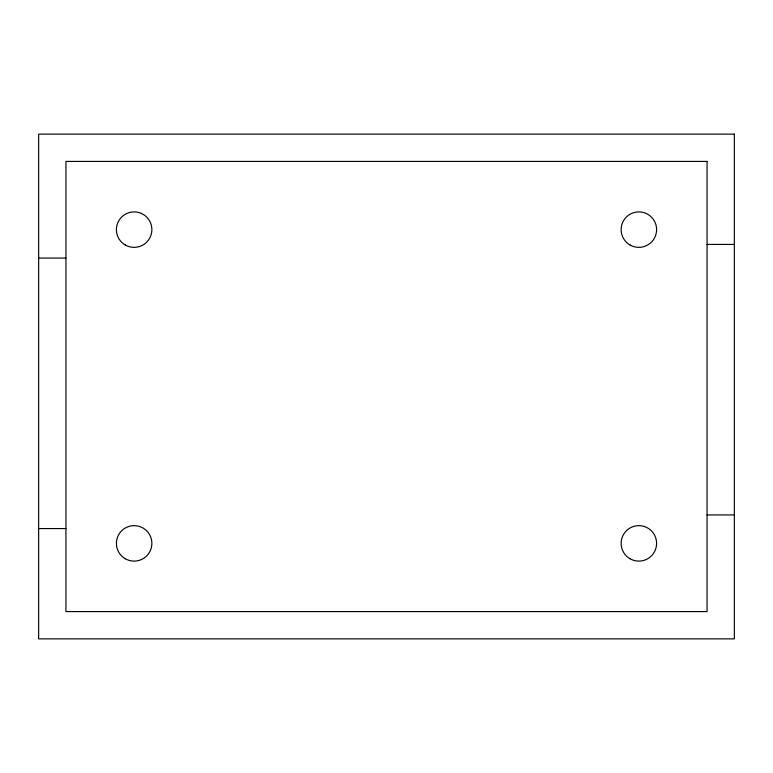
<?xml version="1.0" encoding="UTF-8"?>
<svg xmlns="http://www.w3.org/2000/svg" width="773" height="773" viewBox="0 0 773 773"><rect width="100%" height="100%" fill="white"/><g stroke="black" fill="none" stroke-linecap="round" stroke-linejoin="round"><path stroke-width="1.16" d="M707.063 244.432L734.35 244.432M38.65 258.066L65.937 258.066M707.063 514.924L734.35 514.924M38.65 528.568L65.937 528.568M734.35 134.135L38.65 134.135L38.65 638.865L734.35 638.865L734.35 134.135M707.063 161.422L65.937 161.422L65.937 611.578L707.063 611.578L707.063 161.422M125.274 558.734A17.731 17.731 0 0 0 151.875 543.371A17.731 17.731 0 0 0 125.274 528.017A17.731 17.731 0 0 0 125.274 558.734M629.995 558.734A17.731 17.731 0 0 0 656.596 543.371A17.731 17.731 0 0 0 629.995 528.017A17.731 17.731 0 0 0 629.995 558.734M125.274 244.983A17.731 17.731 0 0 0 151.875 229.629A17.731 17.731 0 0 0 125.274 214.266A17.731 17.731 0 0 0 125.274 244.983M629.995 244.983A17.731 17.731 0 0 0 656.596 229.629A17.731 17.731 0 0 0 629.995 214.266A17.731 17.731 0 0 0 629.995 244.983"/></g></svg>
